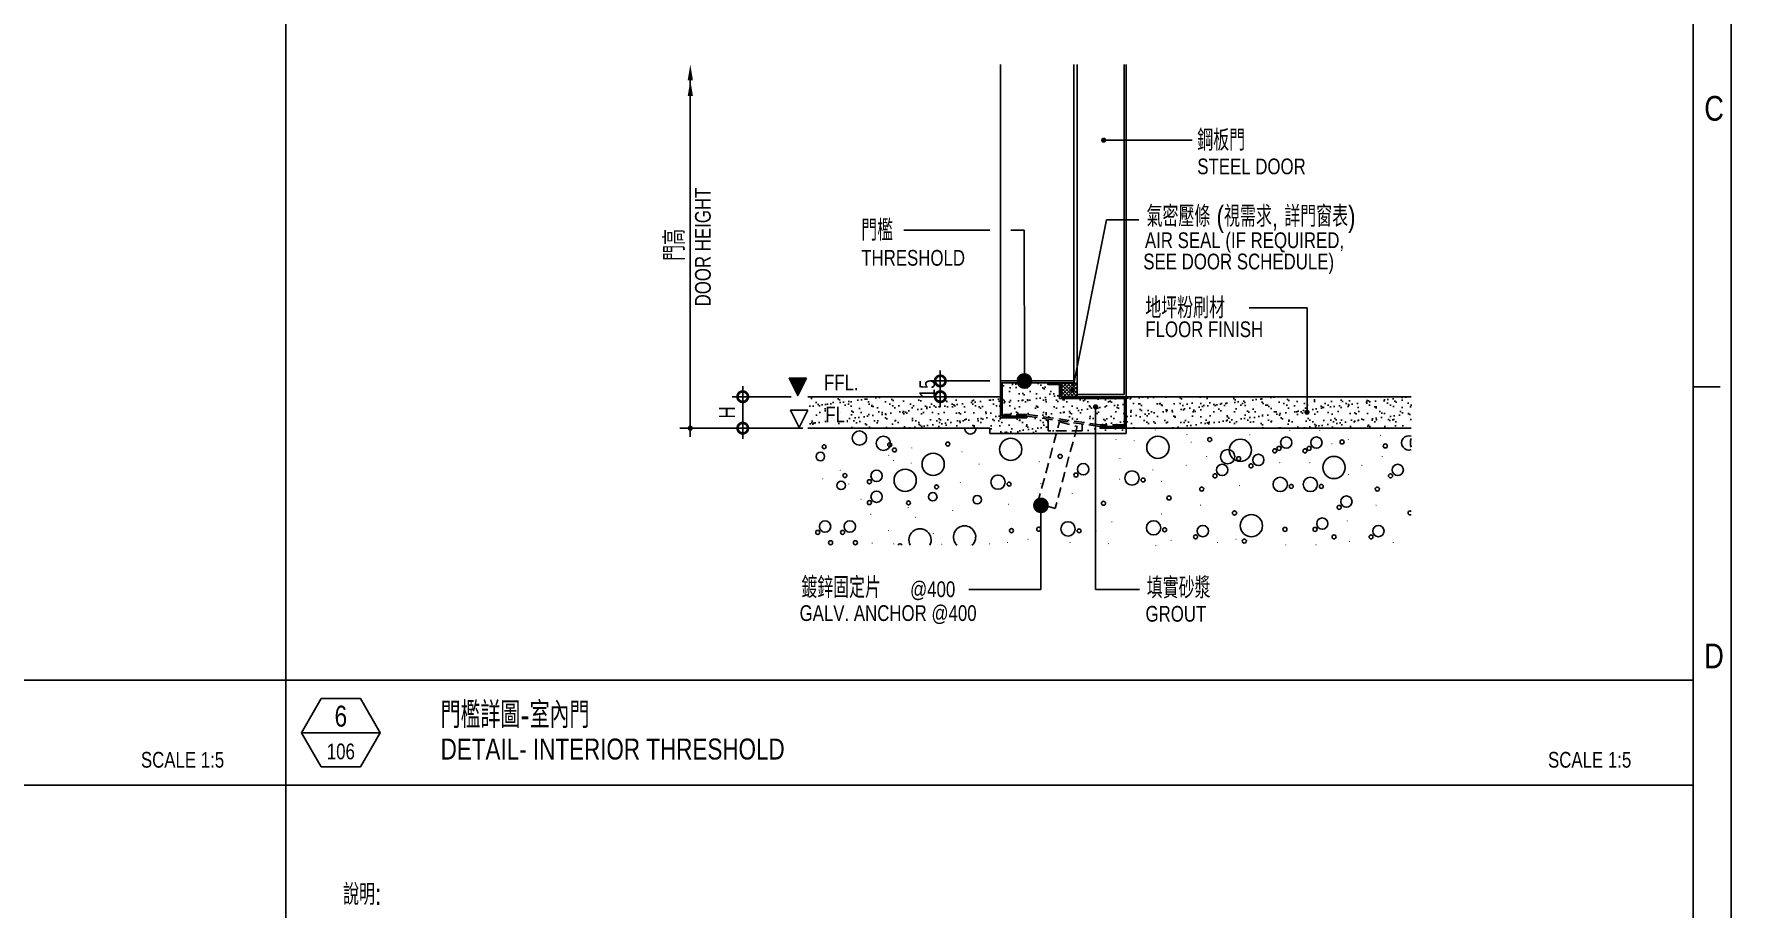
# Model space of a CAD drawing. Extents: x -15449 to 568150, y -1239737 to 53667.
# Drawn here: x 14163.9 to 14487.6, y 7419.9 to 7586.5 of the extents above; entities that cross this region are included whole.
import ezdxf
from ezdxf.enums import TextEntityAlignment as Align

# ---------------------------------------------------------------- set-up
doc = ezdxf.new("R2010")
doc.units = 0
doc.header["$LTSCALE"] = 8
doc.linetypes.add('HIDDEN', pattern=[0.375, 0.25, -0.125])
doc.layers.get('0').update_dxf_attribs({"color": 1, "linetype": 'CONTINUOUS'})
doc.layers.get('Defpoints').update_dxf_attribs({"linetype": 'CONTINUOUS'})
for name, color, linetype in [('1', 1, 'CONTINUOUS'), ('2', 2, 'CONTINUOUS'), ('3', 3, 'CONTINUOUS'), ('5', 5, 'CONTINUOUS'), ('BOR', 1, 'CONTINUOUS'), ('DIM', 1, 'CONTINUOUS'), ('NOTE', 2, 'CONTINUOUS'), ('SECTIONS', 3, 'CONTINUOUS'), ('TEXT', 2, 'CONTINUOUS')]:
    doc.layers.add(name, color=color, linetype=linetype)
doc.styles.add('ACADCHN6', font='CTCICHN0.shx', dxfattribs={"bigfont": 'ACADCHN6.shx'})
doc.styles.add('CTCIL_A1_DWG$0$ARIAL', font='Arial')
doc.styles.add('S1', font='AUCAD', dxfattribs={"width": 0.8, "height": 3})
doc.dimstyles.new('CTCI_ARCHI-5', dxfattribs={"dimtxt": 3, "dimasz": 4, "dimexe": 2, "dimexo": 2, "dimgap": 1, "dimtad": 3, "dimlfac": 5, "dimzin": 9, "dimdsep": 46, "dimtxsty": 'S1', "dimblk": 'DOTSMALL', "dimcen": 0, "dimdle": 2, "dimclrd": 1, "dimclre": 1, "dimclrt": 2, "dimadec": 0, "dimazin": 0, "dimtfac": 1, "dimtmove": 0, "dimatfit": 3, "dimldrblk": 'DOTSMALL', "dimfxl": 1, "dimtolj": 1, "dimtzin": 0, "dimarcsym": 0})
doc.dimstyles.new('CTCI_CVLLEADER', dxfattribs={"dimtxt": 3, "dimasz": 3, "dimexe": 2, "dimexo": 2, "dimgap": 1, "dimtad": 0, "dimtih": 1, "dimtoh": 1, "dimdec": 4, "dimlfac": 100, "dimzin": 0, "dimdsep": 46, "dimtxsty": 'S1', "dimblk": 'DTARROWF', "dimcen": 2, "dimclrd": 1, "dimclre": 1, "dimclrt": 2, "dimadec": 0, "dimazin": 0, "dimtfac": 1, "dimtdec": 4, "dimtofl": 0, "dimtmove": 0, "dimatfit": 3, "dimldrblk": 'DTARROWF', "dimfxl": 1, "dimtolj": 1, "dimtzin": 0, "dimarcsym": 0})
pattern_1 = [(37.5, (13829.9905, 7037.7222), (-0.0800016, 2.447066), [0, -1.9304, 0, -2.159, 0, -2.06375]), (7.5, (13829.9905, 7037.7222), (2.247616, 3.584126), [0, -1.0414, 0, -1.7399, 0, -0.66675]), (327.5, (13828.4284, 7037.7222), (3.954962, 0.007186), [0, -0.635, 0, -2.286, 0, -2.9845]), (317.5, (13828.4284, 7037.7222), (3.817782, 1.114647), [0, -0.3175, 0, -1.4986, 0, -1.7145])]

# ---------------------------------------------------------------- blocks, each defined once
blk = doc.blocks.new('DTARROWF')
at = {"color": 0, "const_width": 0.5}
blk.add_lwpolyline([(-0.25, 0, 1), (0.25, 0, 1)], format="xyb", close=True, dxfattribs=at)
blk = doc.blocks.new('_DotSmall')
at = {"color": 0, "linetype": 'ByBlock', "const_width": 0.5}
blk.add_lwpolyline([(-0.0625, 0, 1), (0.0625, 0, 1)], format="xyb", close=True, dxfattribs=at)
blk = doc.blocks.new('*D321')
at = {"layer": '1', "color": 1, "lineweight": -2, "transparency": 16777216}
for p, q in [((14336.77, 7515.37), (14336.77, 7522.37)), ((14346.24, 7520.37), (14334.77, 7520.37)), ((14346.24, 7517.37), (14334.77, 7517.37))]:
    blk.add_line(p, q, dxfattribs=at)
at = {"layer": 'Defpoints', "color": 0, "transparency": 16777216}
for p in [(14336.77, 7520.37), (14348.24, 7520.37), (14348.24, 7517.37)]:
    blk.add_point(p, dxfattribs=at)
at = {"layer": '1', "color": 1, "lineweight": -2, "transparency": 16777216, "xscale": 4, "yscale": 4, "zscale": 4}
for p, rotation in [((14336.77, 7520.37), 90), ((14336.77, 7517.37), 270)]:
    blk.add_blockref('_DotSmall', p, dxfattribs=dict(at, rotation=rotation))
at = {"layer": '1', "color": 2, "transparency": 16777216, "insert": (14334.27, 7518.87), "char_height": 3, "attachment_point": 5, "rotation": 90, "style": 'S1'}
blk.add_mtext('\\A1;15', dxfattribs=at)
blk = doc.blocks.new('CTCIL_A1_DWG')
at = {"linetype": 'Continuous', "lineweight": 25}
for p, q in [((840, 1), (840, 593)), ((832.65, 1), (832.65, 585.5)), ((837.87, 277.96), (832.65, 277.96))]:
    blk.add_line(p, q, dxfattribs=at)
at = {"linetype": 'Continuous', "lineweight": 0, "style": 'CTCIL_A1_DWG$0$ARIAL', "width": 0.786}
for s, p in [('C', (834.82, 329.42)), ('D', (834.82, 223.55))]:
    blk.add_text(s, height=4.78, dxfattribs=at).set_placement(p)

msp = doc.modelspace()

# ---------------------------------------------------------------- hatches: boundary and pattern name
at = {"layer": '1'}
h = msp.add_hatch(dxfattribs=at)
h.set_pattern_fill('ANSI37', color=256, scale=0.15, style=0)
h.set_pattern_definition([(315, (14066.91383, 7979.01614), (-0.3367596, -0.3367596), []), (225, (14066.91383, 7979.01614), (-0.3367596, 0.3367596), [])])
h.paths.add_polyline_path([(14362.8437, 7517.4227), (14359.8881, 7517.4227), (14359.8881, 7519.9827), (14362.8437, 7519.9827)])
at = {"layer": '2'}
h = msp.add_hatch(dxfattribs=at)
h.set_pattern_fill('AR-SAND', color=256, scale=0.05, style=0)
h.set_pattern_definition([(37.5, (14045.8764, 7232.9603), (-0.080002, 2.447066), [0, -1.9304, 0, -2.159, 0, -2.06375]), (7.5, (14045.8764, 7232.9603), (2.247616, 3.584126), [0, -1.0414, 0, -1.7399, 0, -0.66675]), (327.5, (14044.3143, 7232.9603), (3.954962, 0.007186), [0, -0.635, 0, -2.286, 0, -2.9845]), (317.5, (14044.3143, 7232.9603), (3.817782, 1.114647), [0, -0.3175, 0, -1.4986, 0, -1.7145])])
h.paths.add_polyline_path([(14371.9237, 7517.0461), (14359.5013, 7517.0461), (14359.5013, 7519.7261), (14357.2437, 7519.7261), (14357.2437, 7520.0461), (14348.5637, 7520.0461), (14348.5637, 7513.6861), (14348.8837, 7513.6861), (14348.8837, 7514.0061), (14353.2664, 7514.0061), (14367.2664, 7512.0061), (14371.6037, 7512.0061), (14371.6037, 7511.6861), (14371.9237, 7511.6861)])
h = msp.add_hatch(dxfattribs=at)
h.set_pattern_fill('AR-SAND', color=256, scale=0.05, style=0)
h.set_pattern_definition(pattern_1)
h.paths.add_polyline_path([(14336.7734, 7517.1161, -0.41421356), (14336.5234, 7517.3661), (14334.7734, 7517.3661), (14311.5261, 7517.3661), (14311.5261, 7511.3661), (14336.5234, 7511.3661, -0.41421356), (14336.7734, 7511.6161)])
h.paths.add_polyline_path([(14357.3542, 7513.0989), (14353.2437, 7513.6861), (14353.2437, 7513.3661), (14348.2437, 7513.3661), (14348.2437, 7517.3661), (14337.0234, 7517.3661, -0.41421356), (14336.7734, 7517.1161), (14336.7734, 7511.6161, -0.41421356), (14337.0234, 7511.3661), (14340.2421, 7511.3661), (14346.2437, 7511.3661), (14346.2437, 7510.3661), (14358.9084, 7510.3661), (14359.0424, 7510.8661), (14357.3542, 7510.8661)])
h.paths.add_polyline_path([(14372.2437, 7511.3661), (14367.2437, 7511.3661), (14367.2437, 7511.6861), (14363.8254, 7512.1745), (14363.8254, 7510.8661), (14362.6382, 7510.8661), (14362.5043, 7510.3661), (14372.2437, 7510.3661)])
h.paths.add_polyline_path([(14336.0234, 7511.6419), (14336.0234, 7517.0903), (14331.5234, 7517.0903), (14331.5234, 7511.6419)], flags=24)
h = msp.add_hatch(dxfattribs=at)
h.set_pattern_fill('AR-SAND', color=256, scale=0.05, style=0)
h.set_pattern_definition(pattern_1)
h.paths.add_polyline_path([(14390.6218, 7517.1161, -0.41421356), (14390.3718, 7517.3661), (14376.2437, 7517.3661), (14372.2437, 7517.3661), (14372.2437, 7511.3661), (14390.3718, 7511.3661, -0.41421356), (14390.6218, 7511.6161)])
h.paths.add_polyline_path([(14389.8718, 7511.6419), (14389.8718, 7517.0903), (14385.3718, 7517.0903), (14385.3718, 7511.6419)], flags=24)
edge = h.paths.add_edge_path()
edge.add_line((14426.578, 7511.3661), (14426.578, 7517.3661))
edge.add_line((14426.578, 7517.3661), (14390.8718, 7517.3661))
edge.add_arc((14390.6218, 7517.3661), 0.25, -90, 0, ccw=False)
edge.add_line((14390.6218, 7517.1161), (14390.6218, 7511.6161))
edge.add_arc((14390.6218, 7511.3661), 0.25, 0, 90, ccw=False)
edge.add_line((14390.8718, 7511.3661), (14426.578, 7511.3661))

# ---------------------------------------------------------------- linework, layer by layer
at = {"color": 1}
for p, q in [((14362.2437, 7519.9827), (14362.2437, 7580.7102)), ((14372.2437, 7517.3661), (14372.2437, 7580.7102))]:
    msp.add_line(p, q, dxfattribs=at)
at = {"color": 2}
msp.add_lwpolyline([(14362.2437, 7520.0461), (14348.5637, 7520.0461), (14348.5637, 7513.6861), (14353.2437, 7513.6861), (14353.2437, 7513.3661), (14348.2437, 7513.3661), (14348.2437, 7520.3661), (14362.2437, 7520.3661)], close=True, dxfattribs=at)
msp.add_lwpolyline([(14357.2437, 7520.0461), (14357.2437, 7519.7261), (14359.5013, 7519.7261), (14359.5013, 7517.0461), (14371.9237, 7517.0461), (14371.9237, 7511.6861), (14367.2437, 7511.6861), (14367.2437, 7511.3661), (14372.2437, 7511.3661), (14372.2437, 7517.3661), (14359.8213, 7517.3661), (14359.8213, 7520.0461)], dxfattribs=at)
at = {"color": 1}
msp.add_lwpolyline([(14362.8437, 7517.4227), (14359.8881, 7517.4227), (14359.8881, 7519.9827), (14362.8437, 7519.9827)], close=True, dxfattribs=at)
at = {"color": 1, "linetype": 'HIDDEN'}
msp.add_lwpolyline([(14358.6746, 7496.0736), (14355.3196, 7496.9726), (14359.4988, 7512.5696), (14362.8538, 7511.6706)], close=True, dxfattribs=at)
at = {"layer": '1'}
for p, q in [((14289.088, 7509.7331), (14289.088, 7578.7102)), ((14346.2437, 7549.1175), (14329.8394, 7549.1175)), ((14308.3176, 7517.3661), (14297.088, 7517.3661))]:
    msp.add_line(p, q, dxfattribs=at)
at = {"layer": '1', "color": 1}
msp.add_line((14299.088, 7509.3661), (14299.088, 7519.3661), dxfattribs=at)
at = {"layer": '1', "const_width": 0.1}
for points in [[(14377.6982, 7511.0284, 1), (14377.7982, 7511.0284, 1)], [(14383.7543, 7510.1532, 1), (14383.8543, 7510.1532, 1)], [(14395.7428, 7510.1135, 1), (14395.8428, 7510.1135, 1)], [(14403.3535, 7510.9561, 1), (14403.4535, 7510.9561, 1)], [(14409.0944, 7510.9561, 1), (14409.1944, 7510.9561, 1)], [(14420.667, 7510.0065, 1), (14420.767, 7510.0065, 1)], [(14326.8944, 7506.1898, 1), (14326.9944, 7506.1898, 1)], [(14331.291, 7507.5983, 1), (14331.391, 7507.5983, 1)], [(14340.8613, 7506.8675, 1), (14340.9613, 7506.8675, 1)], [(14370.2188, 7509.1952, 1), (14370.3188, 7509.1952, 1)], [(14373.6837, 7508.9787, 1), (14373.7837, 7508.9787, 1)], [(14384.5766, 7508.7091, 1), (14384.6766, 7508.7091, 1)], [(14411.4071, 7508.4042, 1), (14411.5071, 7508.4042, 1)], [(14414.5328, 7509.2244, 1), (14414.6328, 7509.2244, 1)], [(14317.6379, 7503.3377, 1), (14317.7379, 7503.3377, 1)], [(14327.7962, 7505.1898, 1), (14327.8962, 7505.1898, 1)], [(14331.1581, 7504.7135, 1), (14331.2581, 7504.7135, 1)], [(14344.1179, 7504.5142, 1), (14344.2179, 7504.5142, 1)], [(14355.6058, 7504.9292, 1), (14355.7058, 7504.9292, 1)], [(14370.9811, 7505.5786, 1), (14371.0811, 7505.5786, 1)], [(14377.2611, 7503.414, 1), (14377.3611, 7503.414, 1)], [(14383.634, 7504.2837, 1), (14383.734, 7504.2837, 1)], [(14387.5162, 7505.9709, 1), (14387.6162, 7505.9709, 1)], [(14401.4464, 7504.7899, 1), (14401.5464, 7504.7899, 1)], [(14407.1874, 7504.7899, 1), (14407.2874, 7504.7899, 1)], [(14417.1224, 7504.2837, 1), (14417.2224, 7504.2837, 1)], [(14421.0046, 7505.9709, 1), (14421.1046, 7505.9709, 1)], [(14314.2832, 7501.732, 1), (14314.3832, 7501.732, 1)], [(14319.2832, 7500.732, 1), (14319.3832, 7500.732, 1)], [(14340.529, 7500.9933, 1), (14340.629, 7500.9933, 1)], [(14355.8748, 7500.7834, 1), (14355.9748, 7500.7834, 1)], [(14370.9256, 7501.6191, 1), (14371.0256, 7501.6191, 1)], [(14378.9079, 7501.2467, 1), (14379.0079, 7501.2467, 1)], [(14393.7615, 7500.4032, 1), (14393.8615, 7500.4032, 1)], [(14414.5328, 7502.5481, 1), (14414.6328, 7502.5481, 1)], [(14321.5967, 7497.837, 1), (14321.6967, 7497.837, 1)], [(14349.707, 7496.86, 1), (14349.807, 7496.86, 1)], [(14361.8599, 7498.8847, 1), (14361.9599, 7498.8847, 1)], [(14386.3347, 7496.6913, 1), (14386.4347, 7496.6913, 1)], [(14419.8231, 7496.6913, 1), (14419.9231, 7496.6913, 1)], [(14323.4681, 7494.9394, 1), (14323.5681, 7494.9394, 1)], [(14330.5767, 7496.2452, 1), (14330.6767, 7496.2452, 1)], [(14331.9645, 7494.3732, 1), (14332.0645, 7494.3732, 1)], [(14339.0731, 7495.679, 1), (14339.1731, 7495.679, 1)], [(14369.4555, 7493.4857, 1), (14369.5555, 7493.4857, 1)], [(14378.9079, 7495.0041, 1), (14379.0079, 7495.0041, 1)], [(14414.3163, 7493.6732, 1), (14414.4163, 7493.6732, 1)], [(14326.8633, 7491.8585, 1), (14326.9633, 7491.8585, 1)], [(14335.3597, 7491.2923, 1), (14335.4597, 7491.2923, 1)], [(14353.4403, 7490.2099, 1), (14353.5403, 7490.2099, 1)], [(14366.4414, 7491.7754, 1), (14366.5414, 7491.7754, 1)], [(14380.726, 7489.9934, 1), (14380.826, 7489.9934, 1)], [(14393.1063, 7490.1899, 1), (14393.2063, 7490.1899, 1)], [(14323.7145, 7489.4341, 1), (14323.8145, 7489.4341, 1)], [(14327.8351, 7489.3013, 1), (14327.9351, 7489.3013, 1)], [(14337.0066, 7489.2348, 1), (14337.1066, 7489.2348, 1)], [(14346.1117, 7489.3013, 1), (14346.2117, 7489.3013, 1)], [(14349.5424, 7489.5605, 1), (14349.6424, 7489.5605, 1)], [(14361.4528, 7489.5605, 1), (14361.5528, 7489.5605, 1)], [(14368.8156, 7489.344, 1), (14368.9156, 7489.344, 1)], [(14377.8487, 7488.9629, 1), (14377.9487, 7488.9629, 1)], [(14389.6046, 7489.5605, 1), (14389.7046, 7489.5605, 1)], [(14402.628, 7489.099, 1), (14402.728, 7489.099, 1)], [(14408.3689, 7489.099, 1), (14408.4689, 7489.099, 1)], [(14414.7494, 7489.7769, 1), (14414.8494, 7489.7769, 1)], [(14423.093, 7489.5605, 1), (14423.193, 7489.5605, 1)]]:
    msp.add_lwpolyline(points, format="xyb", close=True, dxfattribs=at)
at = {"layer": '1', "color": 1}
for centre, radius in [((14321.3416, 7509.4804), 1.364), ((14325.9142, 7508.4804), 1.364), ((14350.2027, 7507.3262), 2.1233), ((14378.2687, 7507.7082), 2.1233), ((14388.1485, 7509.1971), 0.3853), ((14402.751, 7508.624), 1.0789), ((14408.492, 7508.624), 1.0789), ((14314.6168, 7507.8316), 0.372), ((14327.1204, 7508.2102), 0.372), ((14328.0222, 7507.2102), 0.372), ((14335.4071, 7504.4857), 2.1233), ((14338.1968, 7508.3422), 0.3853), ((14359.6228, 7505.9914), 0.3853), ((14391.5714, 7505.9245), 1.364), ((14393.9926, 7507.1567), 2.1233), ((14397.4242, 7505.3011), 1.0789), ((14400.5596, 7507.0504), 0.3853), ((14401.3639, 7507.507), 0.3853), ((14406.3006, 7507.0504), 0.3853), ((14407.1048, 7507.507), 0.3853), ((14413.3898, 7508.7376), 0.3853), ((14421.6369, 7507.9777), 0.3853), ((14324.6246, 7502.2767), 1.0789), ((14330.062, 7501.4251), 2.1233), ((14364.0216, 7503.5423), 1.0789), ((14373.3294, 7501.862), 1.364), ((14390.5289, 7503.4004), 1.0789), ((14393.6794, 7505.5527), 0.372), ((14396.0371, 7504.1842), 0.3853), ((14411.8516, 7503.8688), 2.1233), ((14424.0173, 7503.4004), 1.0789), ((14318.5755, 7502.331), 0.372), ((14323.2374, 7501.1598), 0.3853), ((14336.052, 7500.1729), 0.372), ((14347.7815, 7501.0686), 1.364), ((14349.8895, 7500.6968), 0.372), ((14362.6345, 7502.4254), 0.3853), ((14375.4374, 7501.4902), 0.372), ((14386.6294, 7499.7488), 0.3853), ((14389.1418, 7502.2834), 0.3853), ((14401.5909, 7500.6366), 1.364), ((14403.6989, 7500.2648), 0.372), ((14407.3319, 7500.6366), 1.364), ((14409.4398, 7500.2648), 0.372), ((14420.1178, 7499.7488), 0.3853), ((14422.6302, 7502.2834), 0.3853), ((14323.2374, 7497.1723), 0.3853), ((14324.6246, 7498.2893), 1.0789), ((14330.7068, 7497.1124), 0.372), ((14367.8936, 7497.0493), 0.3853), ((14380.3841, 7498.0616), 0.3853), ((14412.8388, 7496.2544), 0.3853), ((14414.226, 7497.3713), 1.0789), ((14314.7807, 7492.6103), 1.0789), ((14319.5113, 7492.6103), 1.0789), ((14361.1309, 7492.1595), 1.364), ((14377.4448, 7492.3621), 1.364), ((14392.8747, 7495.1934), 0.3853), ((14396.1031, 7492.7633), 2.1233), ((14409.6282, 7493.1782), 1.0789), ((14313.3936, 7491.4934), 0.3853), ((14318.1242, 7491.4934), 0.3853), ((14350.3393, 7491.819), 0.3853), ((14355.5386, 7492.1067), 0.3853), ((14363.2388, 7491.7876), 0.372), ((14379.5528, 7491.9902), 0.372), ((14385.4479, 7490.638), 0.3853), ((14386.835, 7491.7549), 1.0789), ((14394.7514, 7489.8285), 0.3853), ((14402.5002, 7492.0613), 0.3853), ((14408.2411, 7492.0613), 0.3853), ((14411.8707, 7490.638), 0.3853), ((14418.9363, 7490.638), 0.3853), ((14420.3234, 7491.7549), 1.0789), ((14315.8446, 7489.517), 0.3853), ((14320.5752, 7489.517), 0.3853)]:
    msp.add_circle(centre, radius, dxfattribs=at)
at = {"layer": '1', "linetype": 'Continuous'}
for centre in [(14313.8881, 7505.9572), (14317.8468, 7500.4566), (14335.3233, 7498.2986), (14343.8197, 7497.7324)]:
    msp.add_circle(centre, 0.8137, dxfattribs=at)
at = {"layer": '1', "color": 1}
for centre, radius, start, end in [((14342.5078, 7511.3306), 1.0789, 179.537833, 0.462167), ((14426.1171, 7508.5664), 1.364, 70.250775, 289.749225), ((14428.5383, 7508.5792), 2.1233, 157.402391, 202.597609), ((14426.3631, 7495.1934), 0.3853, 56.090951, 303.909049), ((14332.8972, 7490.0511), 2.1233, 331.36205, 208.63795), ((14341.3936, 7490.6207), 2.1233, 311.622002, 228.377998), ((14329.0716, 7488.9508), 0.3853, 12.398692, 167.601308)]:
    msp.add_arc(centre, radius, start, end, dxfattribs=at)
at = {"layer": '2'}
for p, q in [((14362.8437, 7517.7661), (14362.8437, 7580.7102)), ((14371.8437, 7517.7661), (14371.8437, 7580.7102)), ((14371.8437, 7517.7661), (14362.8437, 7517.7661))]:
    msp.add_line(p, q, dxfattribs=at)
at = {"layer": '2', "linetype": 'HIDDEN'}
msp.add_lwpolyline([(14348.8837, 7513.6861), (14348.8837, 7514.0061), (14348.8837, 7513.6861), (14353.2437, 7513.6861), (14367.2437, 7511.6861), (14371.6037, 7511.6861), (14371.6037, 7512.0061), (14367.2664, 7512.0061), (14353.2664, 7514.0061), (14348.8837, 7514.0061)], dxfattribs=at)
at = {"layer": '3'}
for p, q in [((14211.9654, 7312.1466), (14211.9654, 7822.6044)), ((13667.2339, 7463.2965), (14293.0727, 7463.2965)), ((13667.2339, 7443.2965), (14293.0727, 7443.2965))]:
    msp.add_line(p, q, dxfattribs=at)
msp.add_lwpolyline([(14480.3346, 7443.2965), (14480.3346, 7443.2965), (14293.0727, 7443.2965)], dxfattribs=at)
at = {"layer": '5', "color": 3}
msp.add_line((14293.0727, 7463.2965), (14480.3346, 7463.2965), dxfattribs=at)
at = {"layer": 'DIM', "color": 1, "linetype": 'Continuous'}
for p, q in [((14348.2437, 7520.3661), (14348.2437, 7580.7102)), ((14310.5281, 7511.3661), (14287.088, 7511.3661))]:
    msp.add_line(p, q, dxfattribs=at)
at = {"layer": 'DIM', "color": 2, "linetype": 'Continuous'}
for p, q in [((14348.2437, 7517.3661), (14311.5261, 7517.3661)), ((14372.2437, 7517.3661), (14426.578, 7517.3661))]:
    msp.add_line(p, q, dxfattribs=at)
at = {"layer": 'DIM', "color": 3, "linetype": 'Continuous'}
for p, q in [((14346.2437, 7511.3661), (14311.5261, 7511.3661)), ((14346.2437, 7511.3661), (14346.2437, 7510.3661)), ((14372.2437, 7510.3661), (14346.2437, 7510.3661)), ((14372.2437, 7511.3661), (14426.578, 7511.3661)), ((14372.2437, 7511.3661), (14372.2437, 7510.3661))]:
    msp.add_line(p, q, dxfattribs=at)
at = {"layer": 'DIM', "color": 2, "linetype": 'HIDDEN'}
msp.add_lwpolyline([(14363.8254, 7512.1745), (14363.8254, 7510.8661), (14357.3542, 7510.8661), (14357.3542, 7513.0989)], dxfattribs=at)
at = {"layer": 'DIM', "color": 2, "const_width": 0.5}
msp.add_lwpolyline([(14288.838, 7511.3661, 1), (14289.338, 7511.3661, 1)], format="xyb", close=True, dxfattribs=at)
at = {"layer": 'DIM', "color": 1}
for points in [[(14288.588, 7577.7102), (14289.588, 7577.7102), (14289.088, 7580.7102)], [(14288.588, 7574.7102), (14289.588, 7574.7102), (14289.088, 7577.7102)]]:
    msp.add_solid(points, dxfattribs=at)
at = {"layer": 'NOTE'}
msp.add_solid([(14311.2507, 7520.9028), (14307.9174, 7520.9028), (14309.5841, 7517.5694)], dxfattribs=at)
at = {"layer": 'SECTIONS', "color": 2}
for points in [[(14311.2507, 7520.9028), (14307.9174, 7520.9028), (14309.5841, 7517.5694)], [(14311.5093, 7514.8011), (14308.1759, 7514.8011), (14309.8426, 7511.4678)]]:
    msp.add_lwpolyline(points, close=True, dxfattribs=at)
at = {"layer": 'TEXT', "color": 3}
msp.add_line((14229.9418, 7453.2965), (14214.9307, 7453.2965), dxfattribs=at)
msp.add_lwpolyline([(14218.6835, 7459.7965), (14214.9307, 7453.2965), (14218.6835, 7446.7965), (14226.189, 7446.7965), (14229.9418, 7453.2965), (14226.189, 7459.7965)], close=True, dxfattribs=at)

# ---------------------------------------------------------------- block references
at = {"layer": '1', "color": 1, "xscale": 4, "yscale": 4, "zscale": 4}
for p, rotation in [((14299.088, 7517.3661), 90), ((14299.088, 7511.3661), 270)]:
    msp.add_blockref('_DotSmall', p, dxfattribs=dict(at, rotation=rotation))
at = {"layer": 'BOR', "linetype": 'Continuous', "xscale": 0.9864072873835638, "yscale": 0.9864072873835638, "zscale": 0.9864072873835638}
msp.add_blockref('CTCIL_A1_DWG', (13659, 7245.0639), dxfattribs=at)

# ---------------------------------------------------------------- texts
at = {"layer": 'DIM', "color": 2, "linetype": 'Continuous', "style": 'S1', "width": 0.8}
msp.add_text('H', height=3, rotation=90, dxfattribs=at).set_placement((14297.588, 7514.3661), align=Align.CENTER)
at = {"layer": 'TEXT', "width": 0.8}
for s, height, style, p in [('鋼板門', 4, 'ACADCHN6', (14385.7799, 7566.2907)), ('STEEL DOOR', 3, 'S1', (14385.7799, 7561.2907)), ('門檻', 4, 'ACADCHN6', (14321.6899, 7549.1175)), ('THRESHOLD', 3, 'S1', (14321.6899, 7543.8561)), ('地坪粉刷材', 4, 'ACADCHN6', (14375.8736, 7534.3082)), ('FLOOR FINISH', 3, 'S1', (14375.8736, 7530.234)), ('說明:', 4, 'ACADCHN6', (14222.8751, 7422.452))]:
    msp.add_text(s, height=height, dxfattribs=dict(at, style=style)).set_placement(p, align=Align.MIDDLE_LEFT)
for s, height, style, p in [('DOOR HEIGHT', 3, 'S1', (14292.984, 7545.913)), ('門高', 4, 'ACADCHN6', (14288.0548, 7546.3282))]:
    msp.add_text(s, height=height, rotation=90, dxfattribs=dict(at, style=style)).set_placement(p, align=Align.CENTER)
for s, height, style, p in [('氣密壓條 (視需求, 詳門窗表)', 4, 'ACADCHN6', (14376.1064, 7549.7687)), ('AIR SEAL (IF REQUIRED,', 3, 'S1', (14375.7964, 7545.7099)), ('SEE DOOR SCHEDULE)', 3, 'S1', (14375.4864, 7541.6511)), ('FFL.', 3, 'S1', (14314.5841, 7518.5694)), ('FL.', 3, 'S1', (14314.8426, 7512.4678)), ('鍍鋅固定片', 4, 'ACADCHN6', (14310.2439, 7478.9639)), ('@400', 3, 'S1', (14331.0085, 7479.1563)), ('填實砂漿', 4, 'ACADCHN6', (14376.153, 7478.9126)), ('GALV. ANCHOR @400', 3, 'S1', (14309.9317, 7474.6004)), ('GROUT', 3, 'S1', (14375.9074, 7474.4662)), ('SCALE 1:5', 3, 'S1', (14184.3049, 7446.6248)), ('SCALE 1:5', 3, 'S1', (14452.6741, 7446.6248))]:
    msp.add_text(s, height=height, dxfattribs=dict(at, style=style)).set_placement(p)
at = {"layer": 'TEXT', "color": 3, "style": 'S1', "width": 0.8}
for s, height, p in [('6', 4, (14222.4362, 7454.4543)), ('106', 3, (14222.4362, 7448.2206))]:
    msp.add_text(s, height=height, dxfattribs=at).set_placement(p, align=Align.CENTER)
at = {"layer": 'TEXT', "color": 3, "width": 0.8}
for s, height, style, p in [('門檻詳圖-室內門', 5, 'ACADCHN6', (14241.4691, 7454.1768)), ('DETAIL- INTERIOR THRESHOLD', 4, 'S1', (14241.4691, 7448.1768))]:
    msp.add_text(s, height=height, dxfattribs=dict(at, style=style)).set_placement(p)

# ---------------------------------------------------------------- dimensions: what is measured, and where the dimension line sits
at = {"layer": '1'}
dim = msp.add_linear_dim(base=(14336.7734, 7520.3661), p1=(14348.2437, 7517.3661), p2=(14348.2437, 7520.3661), angle=90, dimstyle='CTCI_ARCHI-5', dxfattribs=at)
dim.commit()
dim.dimension.update_dxf_attribs({"geometry": '*D321', "text_midpoint": (14336.7734, 7518.8661), "dimtype": 160})

# ---------------------------------------------------------------- leaders
at = {"layer": 'DIM', "color": 1, "linetype": 'Continuous'}
msp.add_leader([(14367.9262, 7566.2907), (14384.7799, 7566.2907)], dimstyle='CTCI_CVLLEADER', override={"dimasz": 1, "dimldrblk": 'Dot'}, dxfattribs=at)
at = {"layer": 'DIM', "color": 1}
for points in [[(14352.798, 7520.3661), (14352.7929, 7549.1175), (14350.2437, 7549.1175)], [(14355.9636, 7496.6474), (14355.9636, 7480.5877), (14342.2208, 7480.5877)]]:
    msp.add_leader(points, dimstyle='CTCI_CVLLEADER', dxfattribs=at)
for points in [[(14361.9764, 7518.6222), (14368.4351, 7551.1175), (14374.6035, 7551.1175)], [(14406.7053, 7514.4092), (14406.7053, 7534.3082), (14395.6973, 7534.3082)], [(14366.3816, 7515.429), (14366.3816, 7480.5877), (14374.7802, 7480.5877)]]:
    msp.add_leader(points, dimstyle='CTCI_CVLLEADER', override={"dimasz": 1, "dimldrblk": 'Dot'}, dxfattribs=at)

doc.saveas('drawing.dxf')
